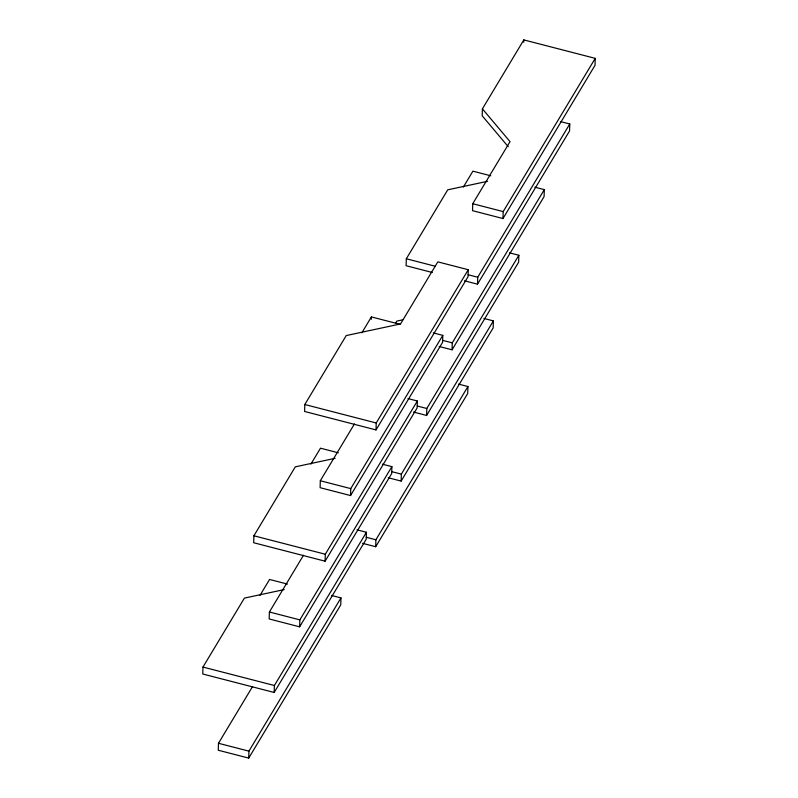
<?xml version="1.0" encoding="UTF-8"?>
<svg xmlns="http://www.w3.org/2000/svg" width="798" height="798" viewBox="0 0 798 798"><rect width="100%" height="100%" fill="white"/><g stroke="black" fill="none" stroke-linecap="round" stroke-linejoin="round"><path stroke-width="1.2" d="M284.218 589.592L244.397 598.111L202.981 667.058L202.772 674.011L274.173 692.465L366.212 539.229L366.432 532.276L357.065 529.852M252.617 686.46L218.482 743.277L218.273 750.23L248.717 758.1L340.756 604.864L340.975 597.911L331.449 595.448M335.13 458.321L295.31 466.84L253.904 535.787L253.684 542.74L325.095 561.194L417.135 407.958L417.344 401.005L407.978 398.581M248.717 758.1L248.926 751.147L340.975 597.911M303.529 555.189L269.405 612.006L269.185 618.959L299.629 626.829L391.678 473.593L391.888 466.64L382.372 464.177M274.173 692.465L274.392 685.512L366.432 532.276M304.816 404.516L304.607 411.469L376.008 429.923L468.047 276.687L468.266 269.734L437.813 261.864L400.526 323.948L346.232 335.569L304.816 404.516L376.217 422.97L468.266 269.734M299.629 626.829L299.849 619.876L391.888 466.64M354.452 423.918L320.317 480.745L320.108 487.688L350.551 495.558L442.591 342.322L442.8 335.369L433.284 332.906M325.095 561.194L325.305 554.241L417.344 401.005M350.551 495.558L350.761 488.605L442.8 335.369M371.329 319.24L371.399 316.916L399.958 324.297M376.008 429.923L376.217 422.97M362.591 543.338L375.688 546.72L375.898 539.767L467.937 386.531L458.571 384.107M487.558 181.306L447.738 189.824L406.322 258.771L406.112 265.724L432.297 272.487M388.257 477.753L401.145 481.084L401.354 474.132L493.393 320.896L483.877 318.432M413.514 412.067L426.601 415.449L426.81 408.496L518.86 255.26L509.483 252.836M439.179 346.482L452.057 349.813L452.276 342.861L544.316 189.625L534.79 187.161M482.411 108.847L510.032 141.635L472.745 203.719L472.526 210.672L502.979 218.542L595.019 65.306L595.228 58.354L523.827 39.9L482.411 108.847L482.201 115.8L508.246 146.712M467.937 386.531L467.728 393.484L375.688 546.72M464.426 280.796L477.513 284.178L477.733 277.225L569.772 123.989L560.405 121.565M493.393 320.896L493.184 327.848L401.145 481.084M502.979 218.542L503.189 211.59L595.228 58.354M523.757 42.214L523.827 39.9M518.86 255.26L518.64 262.213L426.601 415.449M544.316 189.625L544.096 196.577L452.057 349.813M569.772 123.989L569.563 130.942L477.513 284.178M361.843 332.826L371.399 316.916M463.349 187.081L472.905 171.171L490.76 175.779M310.921 464.097L320.487 448.187L338.332 452.805M395.549 323.21L396.825 321.095L402.86 319.799M260.008 595.368L269.564 579.458L287.42 584.076M472.745 203.719L503.189 211.59M406.322 258.771L434.89 266.153M468.207 274.761L477.733 277.225M442.9 340.437L452.276 342.861M417.294 406.032L426.81 408.496M391.988 471.708L401.354 474.132M320.317 480.745L350.761 488.605M366.372 537.303L375.898 539.767M253.904 535.787L325.305 554.241M269.405 612.006L299.849 619.876M202.981 667.058L274.392 685.512M218.482 743.277L248.926 751.147"/></g></svg>
